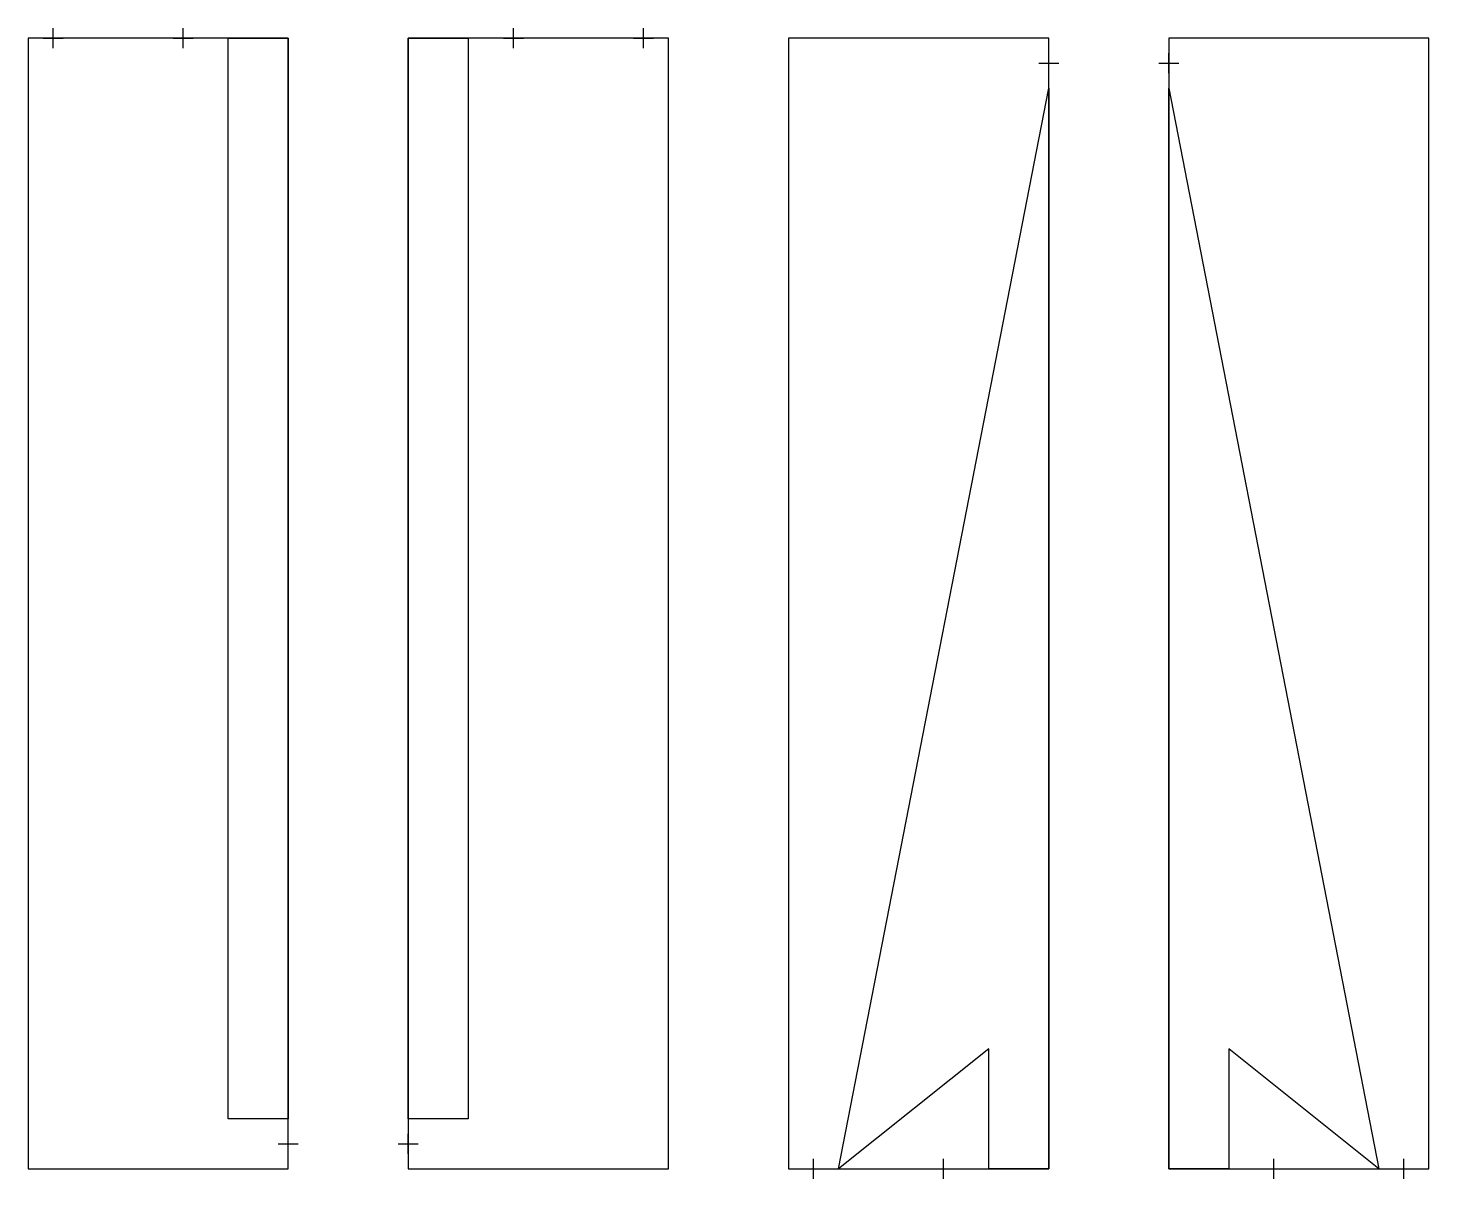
# Model space of a CAD drawing. Header units: inches. Extents: x 0 to 140, y -1 to 114.
import ezdxf

# ---------------------------------------------------------------- set-up
doc = ezdxf.new("R2010")
doc.units = ezdxf.units.IN
doc.header["$MEASUREMENT"] = 0
doc.layers.add('CUT', color=1, linetype='Continuous')
doc.layers.add('REG', color=5, linetype='Continuous')

msp = doc.modelspace()

# ---------------------------------------------------------------- linework, layer by layer
at = {"layer": 'CUT'}
for points in [[(0, 0), (26, 0), (26, 113), (0, 113)], [(20, 5), (20, 113), (26, 113), (26, 5)], [(44, 5), (38, 5), (38, 113), (44, 113)], [(38, 0), (64, 0), (64, 113), (38, 113)], [(76, 0), (102, 0), (102, 113), (76, 113)], [(114, 0), (140, 0), (140, 113), (114, 113)], [(96, 12.01), (81, 0.01), (102, 108), (102, 0), (96, 0)], [(135, 0.01), (120, 12.01), (120, 0), (114, 0), (114, 108)]]:
    msp.add_lwpolyline(points, close=True, dxfattribs=at)
at = {"layer": 'REG'}
for points in [[(2.5, 112), (2.5, 114)], [(15.5, 112), (15.5, 114)], [(48.5, 112), (48.5, 114)], [(61.5, 112), (61.5, 114)], [(1.5, 113), (3.5, 113)], [(14.5, 113), (16.5, 113)], [(47.5, 113), (49.5, 113)], [(60.5, 113), (62.5, 113)], [(102, 109.5), (102, 111.5)], [(114, 109.5), (114, 111.5)], [(101, 110.5), (103, 110.5)], [(113, 110.5), (115, 110.5)], [(26, 1.5), (26, 3.5)], [(38, 1.5), (38, 3.5)], [(25, 2.5), (27, 2.5)], [(37, 2.5), (39, 2.5)], [(77.5, 0), (79.5, 0)], [(78.5, -1), (78.5, 1)], [(90.5, 0), (92.5, 0)], [(91.5, -1), (91.5, 1)], [(123.5, 0), (125.5, 0)], [(124.5, -1), (124.5, 1)], [(136.5, 0), (138.5, 0)], [(137.5, -1), (137.5, 1)]]:
    msp.add_lwpolyline(points, dxfattribs=at)

doc.saveas('drawing.dxf')
